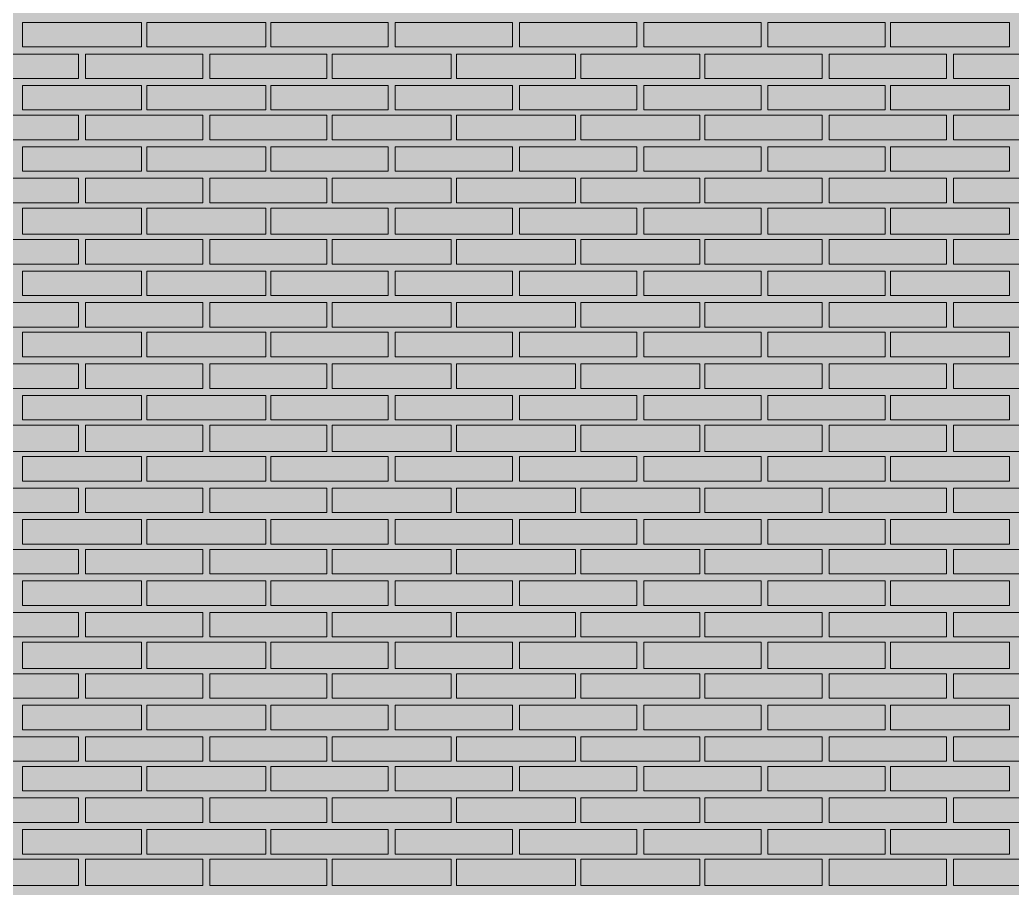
# Model space of a CAD drawing. Header units: millimetres. Extents: x -28928 to 100580, y -22867 to 36490.
# Drawn here: x -17367 to -14968, y 22590 to 24689 of the extents above; entities that cross this region are included whole.
import ezdxf

# ---------------------------------------------------------------- set-up
doc = ezdxf.new("R2010")
doc.units = ezdxf.units.MM
doc.layers.add('PDF _Геометрия', color=7, linetype='Continuous', true_color=0x8f8e8d)
doc.layers.add('PDF _Сплошная заливка', color=7, linetype='Continuous', true_color=0xffffff)

msp = doc.modelspace()

# ---------------------------------------------------------------- hatches: boundary and pattern name
at = {"layer": 'PDF _Сплошная заливка', "true_color": 0xdcd6cf, "transparency": 33554559}
msp.add_hatch(color=254, dxfattribs=at).paths.add_polyline_path([(-18676.6, 16343.4), (-18676.6, 19592.6), (-17276.3, 19592.6), (-17276.3, 16343.4), (19112.6, 16343.4), (19112.6, 30089.1), (-21853.9, 30089.1), (-21853.9, 16343.4), (-21375.9, 16343.4), (-21375.9, 19592.6), (-19277.4, 19592.6), (-19277.4, 16343.4)])

# ---------------------------------------------------------------- linework, layer by layer
at = {"layer": 'PDF _Геометрия', "lineweight": 9}
for points in [[(-17073.2, 24682.2), (-17073.2, 24623), (-17360.9, 24623), (-17360.9, 24682.2)], [(-16772.8, 24682.2), (-16772.8, 24623), (-17060.5, 24623), (-17060.5, 24682.2)], [(-16476.6, 24682.2), (-16476.6, 24623), (-16760.1, 24623), (-16760.1, 24682.2)], [(-16176.3, 24682.2), (-16176.3, 24623), (-16459.7, 24623), (-16459.7, 24682.2)], [(-15875.9, 24682.2), (-15875.9, 24623), (-16159.3, 24623), (-16159.3, 24682.2)], [(-15575.5, 24682.2), (-15575.5, 24623), (-15858.9, 24623), (-15858.9, 24682.2)], [(-15275.1, 24682.2), (-15275.1, 24623), (-15558.6, 24623), (-15558.6, 24682.2)], [(-14974.7, 24682.2), (-14974.7, 24623), (-15262.4, 24623), (-15262.4, 24682.2)], [(-17225.5, 24546.8), (-17365.1, 24546.8), (-17508.9, 24546.8), (-17508.9, 24606), (-17365.1, 24606), (-17225.5, 24606)], [(-16925.1, 24546.8), (-17068.9, 24546.8), (-17208.6, 24546.8), (-17208.6, 24606), (-17068.9, 24606), (-16925.1, 24606)], [(-16624.7, 24546.8), (-16768.6, 24546.8), (-16908.2, 24546.8), (-16908.2, 24606), (-16768.6, 24606), (-16624.7, 24606)], [(-16324.3, 24546.8), (-16468.2, 24546.8), (-16612, 24546.8), (-16612, 24606), (-16468.2, 24606), (-16324.3, 24606)], [(-16023.9, 24546.8), (-16167.8, 24546.8), (-16311.6, 24546.8), (-16311.6, 24606), (-16167.8, 24606), (-16023.9, 24606)], [(-15723.6, 24546.8), (-15867.4, 24546.8), (-16011.3, 24546.8), (-16011.3, 24606), (-15867.4, 24606), (-15723.6, 24606)], [(-15427.4, 24546.8), (-15567, 24546.8), (-15710.9, 24546.8), (-15710.9, 24606), (-15567, 24606), (-15427.4, 24606)], [(-15127, 24546.8), (-15266.6, 24546.8), (-15410.5, 24546.8), (-15410.5, 24606), (-15266.6, 24606), (-15127, 24606)], [(-14826.6, 24546.8), (-14970.5, 24546.8), (-15110.1, 24546.8), (-15110.1, 24606), (-14970.5, 24606), (-14826.6, 24606)], [(-17073.2, 24529.9), (-17073.2, 24470.7), (-17360.9, 24470.7), (-17360.9, 24529.9)], [(-16772.8, 24529.9), (-16772.8, 24470.7), (-17060.5, 24470.7), (-17060.5, 24529.9)], [(-16476.6, 24529.9), (-16476.6, 24470.7), (-16760.1, 24470.7), (-16760.1, 24529.9)], [(-16176.3, 24529.9), (-16176.3, 24470.7), (-16459.7, 24470.7), (-16459.7, 24529.9)], [(-15875.9, 24529.9), (-15875.9, 24470.7), (-16159.3, 24470.7), (-16159.3, 24529.9)], [(-15575.5, 24529.9), (-15575.5, 24470.7), (-15858.9, 24470.7), (-15858.9, 24529.9)], [(-15275.1, 24529.9), (-15275.1, 24470.7), (-15558.6, 24470.7), (-15558.6, 24529.9)], [(-14974.7, 24529.9), (-14974.7, 24470.7), (-15262.4, 24470.7), (-15262.4, 24529.9)], [(-17225.5, 24398.7), (-17365.1, 24398.7), (-17508.9, 24398.7), (-17508.9, 24458), (-17365.1, 24458), (-17225.5, 24458)], [(-16925.1, 24398.7), (-17068.9, 24398.7), (-17208.6, 24398.7), (-17208.6, 24458), (-17068.9, 24458), (-16925.1, 24458)], [(-16624.7, 24398.7), (-16768.6, 24398.7), (-16908.2, 24398.7), (-16908.2, 24458), (-16768.6, 24458), (-16624.7, 24458)], [(-16324.3, 24398.7), (-16468.2, 24398.7), (-16612, 24398.7), (-16612, 24458), (-16468.2, 24458), (-16324.3, 24458)], [(-16023.9, 24398.7), (-16167.8, 24398.7), (-16311.6, 24398.7), (-16311.6, 24458), (-16167.8, 24458), (-16023.9, 24458)], [(-15723.6, 24398.7), (-15867.4, 24398.7), (-16011.3, 24398.7), (-16011.3, 24458), (-15867.4, 24458), (-15723.6, 24458)], [(-15427.4, 24398.7), (-15567, 24398.7), (-15710.9, 24398.7), (-15710.9, 24458), (-15567, 24458), (-15427.4, 24458)], [(-15127, 24398.7), (-15266.6, 24398.7), (-15410.5, 24398.7), (-15410.5, 24458), (-15266.6, 24458), (-15127, 24458)], [(-14826.6, 24398.7), (-14970.5, 24398.7), (-15110.1, 24398.7), (-15110.1, 24458), (-14970.5, 24458), (-14826.6, 24458)], [(-17073.2, 24381.8), (-17073.2, 24322.6), (-17360.9, 24322.6), (-17360.9, 24381.8)], [(-16772.8, 24381.8), (-16772.8, 24322.6), (-17060.5, 24322.6), (-17060.5, 24381.8)], [(-16476.6, 24381.8), (-16476.6, 24322.6), (-16760.1, 24322.6), (-16760.1, 24381.8)], [(-16176.3, 24381.8), (-16176.3, 24322.6), (-16459.7, 24322.6), (-16459.7, 24381.8)], [(-15875.9, 24381.8), (-15875.9, 24322.6), (-16159.3, 24322.6), (-16159.3, 24381.8)], [(-15575.5, 24381.8), (-15575.5, 24322.6), (-15858.9, 24322.6), (-15858.9, 24381.8)], [(-15275.1, 24381.8), (-15275.1, 24322.6), (-15558.6, 24322.6), (-15558.6, 24381.8)], [(-14974.7, 24381.8), (-14974.7, 24322.6), (-15262.4, 24322.6), (-15262.4, 24381.8)], [(-17225.5, 24246.4), (-17365.1, 24246.4), (-17508.9, 24246.4), (-17508.9, 24305.7), (-17365.1, 24305.7), (-17225.5, 24305.7)], [(-16925.1, 24246.4), (-17068.9, 24246.4), (-17208.6, 24246.4), (-17208.6, 24305.7), (-17068.9, 24305.7), (-16925.1, 24305.7)], [(-16624.7, 24246.4), (-16768.6, 24246.4), (-16908.2, 24246.4), (-16908.2, 24305.7), (-16768.6, 24305.7), (-16624.7, 24305.7)], [(-16324.3, 24246.4), (-16468.2, 24246.4), (-16612, 24246.4), (-16612, 24305.7), (-16468.2, 24305.7), (-16324.3, 24305.7)], [(-16023.9, 24246.4), (-16167.8, 24246.4), (-16311.6, 24246.4), (-16311.6, 24305.7), (-16167.8, 24305.7), (-16023.9, 24305.7)], [(-15723.6, 24246.4), (-15867.4, 24246.4), (-16011.3, 24246.4), (-16011.3, 24305.7), (-15867.4, 24305.7), (-15723.6, 24305.7)], [(-15427.4, 24246.4), (-15567, 24246.4), (-15710.9, 24246.4), (-15710.9, 24305.7), (-15567, 24305.7), (-15427.4, 24305.7)], [(-15127, 24246.4), (-15266.6, 24246.4), (-15410.5, 24246.4), (-15410.5, 24305.7), (-15266.6, 24305.7), (-15127, 24305.7)], [(-14826.6, 24246.4), (-14970.5, 24246.4), (-15110.1, 24246.4), (-15110.1, 24305.7), (-14970.5, 24305.7), (-14826.6, 24305.7)], [(-17073.2, 24233.7), (-17073.2, 24170.3), (-17360.9, 24170.3), (-17360.9, 24233.7)], [(-16772.8, 24233.7), (-16772.8, 24170.3), (-17060.5, 24170.3), (-17060.5, 24233.7)], [(-16476.6, 24233.7), (-16476.6, 24170.3), (-16760.1, 24170.3), (-16760.1, 24233.7)], [(-16176.3, 24233.7), (-16176.3, 24170.3), (-16459.7, 24170.3), (-16459.7, 24233.7)], [(-15875.9, 24233.7), (-15875.9, 24170.3), (-16159.3, 24170.3), (-16159.3, 24233.7)], [(-15575.5, 24233.7), (-15575.5, 24170.3), (-15858.9, 24170.3), (-15858.9, 24233.7)], [(-15275.1, 24233.7), (-15275.1, 24170.3), (-15558.6, 24170.3), (-15558.6, 24233.7)], [(-14974.7, 24233.7), (-14974.7, 24170.3), (-15262.4, 24170.3), (-15262.4, 24233.7)], [(-17225.5, 24098.4), (-17365.1, 24098.4), (-17508.9, 24098.4), (-17508.9, 24157.6), (-17365.1, 24157.6), (-17225.5, 24157.6)], [(-16925.1, 24098.4), (-17068.9, 24098.4), (-17208.6, 24098.4), (-17208.6, 24157.6), (-17068.9, 24157.6), (-16925.1, 24157.6)], [(-16624.7, 24098.4), (-16768.6, 24098.4), (-16908.2, 24098.4), (-16908.2, 24157.6), (-16768.6, 24157.6), (-16624.7, 24157.6)], [(-16324.3, 24098.4), (-16468.2, 24098.4), (-16612, 24098.4), (-16612, 24157.6), (-16468.2, 24157.6), (-16324.3, 24157.6)], [(-16023.9, 24098.4), (-16167.8, 24098.4), (-16311.6, 24098.4), (-16311.6, 24157.6), (-16167.8, 24157.6), (-16023.9, 24157.6)], [(-15723.6, 24098.4), (-15867.4, 24098.4), (-16011.3, 24098.4), (-16011.3, 24157.6), (-15867.4, 24157.6), (-15723.6, 24157.6)], [(-15427.4, 24098.4), (-15567, 24098.4), (-15710.9, 24098.4), (-15710.9, 24157.6), (-15567, 24157.6), (-15427.4, 24157.6)], [(-15127, 24098.4), (-15266.6, 24098.4), (-15410.5, 24098.4), (-15410.5, 24157.6), (-15266.6, 24157.6), (-15127, 24157.6)], [(-14826.6, 24098.4), (-14970.5, 24098.4), (-15110.1, 24098.4), (-15110.1, 24157.6), (-14970.5, 24157.6), (-14826.6, 24157.6)], [(-17073.2, 24081.4), (-17073.2, 24022.2), (-17360.9, 24022.2), (-17360.9, 24081.4)], [(-16772.8, 24081.4), (-16772.8, 24022.2), (-17060.5, 24022.2), (-17060.5, 24081.4)], [(-16476.6, 24081.4), (-16476.6, 24022.2), (-16760.1, 24022.2), (-16760.1, 24081.4)], [(-16176.3, 24081.4), (-16176.3, 24022.2), (-16459.7, 24022.2), (-16459.7, 24081.4)], [(-15875.9, 24081.4), (-15875.9, 24022.2), (-16159.3, 24022.2), (-16159.3, 24081.4)], [(-15575.5, 24081.4), (-15575.5, 24022.2), (-15858.9, 24022.2), (-15858.9, 24081.4)], [(-15275.1, 24081.4), (-15275.1, 24022.2), (-15558.6, 24022.2), (-15558.6, 24081.4)], [(-14974.7, 24081.4), (-14974.7, 24022.2), (-15262.4, 24022.2), (-15262.4, 24081.4)], [(-17225.5, 23946), (-17365.1, 23946), (-17508.9, 23946), (-17508.9, 24005.3), (-17365.1, 24005.3), (-17225.5, 24005.3)], [(-16925.1, 23946), (-17068.9, 23946), (-17208.6, 23946), (-17208.6, 24005.3), (-17068.9, 24005.3), (-16925.1, 24005.3)], [(-16624.7, 23946), (-16768.6, 23946), (-16908.2, 23946), (-16908.2, 24005.3), (-16768.6, 24005.3), (-16624.7, 24005.3)], [(-16324.3, 23946), (-16468.2, 23946), (-16612, 23946), (-16612, 24005.3), (-16468.2, 24005.3), (-16324.3, 24005.3)], [(-16023.9, 23946), (-16167.8, 23946), (-16311.6, 23946), (-16311.6, 24005.3), (-16167.8, 24005.3), (-16023.9, 24005.3)], [(-15723.6, 23946), (-15867.4, 23946), (-16011.3, 23946), (-16011.3, 24005.3), (-15867.4, 24005.3), (-15723.6, 24005.3)], [(-15427.4, 23946), (-15567, 23946), (-15710.9, 23946), (-15710.9, 24005.3), (-15567, 24005.3), (-15427.4, 24005.3)], [(-15127, 23946), (-15266.6, 23946), (-15410.5, 23946), (-15410.5, 24005.3), (-15266.6, 24005.3), (-15127, 24005.3)], [(-14826.6, 23946), (-14970.5, 23946), (-15110.1, 23946), (-15110.1, 24005.3), (-14970.5, 24005.3), (-14826.6, 24005.3)], [(-17073.2, 23933.4), (-17073.2, 23874.1), (-17360.9, 23874.1), (-17360.9, 23933.4)], [(-16772.8, 23933.4), (-16772.8, 23874.1), (-17060.5, 23874.1), (-17060.5, 23933.4)], [(-16476.6, 23933.4), (-16476.6, 23874.1), (-16760.1, 23874.1), (-16760.1, 23933.4)], [(-16176.3, 23933.4), (-16176.3, 23874.1), (-16459.7, 23874.1), (-16459.7, 23933.4)], [(-15875.9, 23933.4), (-15875.9, 23874.1), (-16159.3, 23874.1), (-16159.3, 23933.4)], [(-15575.5, 23933.4), (-15575.5, 23874.1), (-15858.9, 23874.1), (-15858.9, 23933.4)], [(-15275.1, 23933.4), (-15275.1, 23874.1), (-15558.6, 23874.1), (-15558.6, 23933.4)], [(-14974.7, 23933.4), (-14974.7, 23874.1), (-15262.4, 23874.1), (-15262.4, 23933.4)], [(-17225.5, 23798), (-17365.1, 23798), (-17508.9, 23798), (-17508.9, 23857.2), (-17365.1, 23857.2), (-17225.5, 23857.2)], [(-16925.1, 23798), (-17068.9, 23798), (-17208.6, 23798), (-17208.6, 23857.2), (-17068.9, 23857.2), (-16925.1, 23857.2)], [(-16624.7, 23798), (-16768.6, 23798), (-16908.2, 23798), (-16908.2, 23857.2), (-16768.6, 23857.2), (-16624.7, 23857.2)], [(-16324.3, 23798), (-16468.2, 23798), (-16612, 23798), (-16612, 23857.2), (-16468.2, 23857.2), (-16324.3, 23857.2)], [(-16023.9, 23798), (-16167.8, 23798), (-16311.6, 23798), (-16311.6, 23857.2), (-16167.8, 23857.2), (-16023.9, 23857.2)], [(-15723.6, 23798), (-15867.4, 23798), (-16011.3, 23798), (-16011.3, 23857.2), (-15867.4, 23857.2), (-15723.6, 23857.2)], [(-15427.4, 23798), (-15567, 23798), (-15710.9, 23798), (-15710.9, 23857.2), (-15567, 23857.2), (-15427.4, 23857.2)], [(-15127, 23798), (-15266.6, 23798), (-15410.5, 23798), (-15410.5, 23857.2), (-15266.6, 23857.2), (-15127, 23857.2)], [(-14826.6, 23798), (-14970.5, 23798), (-15110.1, 23798), (-15110.1, 23857.2), (-14970.5, 23857.2), (-14826.6, 23857.2)], [(-17073.2, 23781), (-17073.2, 23721.8), (-17360.9, 23721.8), (-17360.9, 23781)], [(-16772.8, 23781), (-16772.8, 23721.8), (-17060.5, 23721.8), (-17060.5, 23781)], [(-16476.6, 23781), (-16476.6, 23721.8), (-16760.1, 23721.8), (-16760.1, 23781)], [(-16176.3, 23781), (-16176.3, 23721.8), (-16459.7, 23721.8), (-16459.7, 23781)], [(-15875.9, 23781), (-15875.9, 23721.8), (-16159.3, 23721.8), (-16159.3, 23781)], [(-15575.5, 23781), (-15575.5, 23721.8), (-15858.9, 23721.8), (-15858.9, 23781)], [(-15275.1, 23781), (-15275.1, 23721.8), (-15558.6, 23721.8), (-15558.6, 23781)], [(-14974.7, 23781), (-14974.7, 23721.8), (-15262.4, 23721.8), (-15262.4, 23781)], [(-17225.5, 23645.7), (-17365.1, 23645.7), (-17508.9, 23645.7), (-17508.9, 23709.1), (-17365.1, 23709.1), (-17225.5, 23709.1)], [(-16925.1, 23645.7), (-17068.9, 23645.7), (-17208.6, 23645.7), (-17208.6, 23709.1), (-17068.9, 23709.1), (-16925.1, 23709.1)], [(-16624.7, 23645.7), (-16768.6, 23645.7), (-16908.2, 23645.7), (-16908.2, 23709.1), (-16768.6, 23709.1), (-16624.7, 23709.1)], [(-16324.3, 23645.7), (-16468.2, 23645.7), (-16612, 23645.7), (-16612, 23709.1), (-16468.2, 23709.1), (-16324.3, 23709.1)], [(-16023.9, 23645.7), (-16167.8, 23645.7), (-16311.6, 23645.7), (-16311.6, 23709.1), (-16167.8, 23709.1), (-16023.9, 23709.1)], [(-15723.6, 23645.7), (-15867.4, 23645.7), (-16011.3, 23645.7), (-16011.3, 23709.1), (-15867.4, 23709.1), (-15723.6, 23709.1)], [(-15427.4, 23645.7), (-15567, 23645.7), (-15710.9, 23645.7), (-15710.9, 23709.1), (-15567, 23709.1), (-15427.4, 23709.1)], [(-15127, 23645.7), (-15266.6, 23645.7), (-15410.5, 23645.7), (-15410.5, 23709.1), (-15266.6, 23709.1), (-15127, 23709.1)], [(-14826.6, 23645.7), (-14970.5, 23645.7), (-15110.1, 23645.7), (-15110.1, 23709.1), (-14970.5, 23709.1), (-14826.6, 23709.1)], [(-17073.2, 23633), (-17073.2, 23573.7), (-17360.9, 23573.7), (-17360.9, 23633)], [(-16772.8, 23633), (-16772.8, 23573.7), (-17060.5, 23573.7), (-17060.5, 23633)], [(-16476.6, 23633), (-16476.6, 23573.7), (-16760.1, 23573.7), (-16760.1, 23633)], [(-16176.3, 23633), (-16176.3, 23573.7), (-16459.7, 23573.7), (-16459.7, 23633)], [(-15875.9, 23633), (-15875.9, 23573.7), (-16159.3, 23573.7), (-16159.3, 23633)], [(-15575.5, 23633), (-15575.5, 23573.7), (-15858.9, 23573.7), (-15858.9, 23633)], [(-15275.1, 23633), (-15275.1, 23573.7), (-15558.6, 23573.7), (-15558.6, 23633)], [(-14974.7, 23633), (-14974.7, 23573.7), (-15262.4, 23573.7), (-15262.4, 23633)], [(-17225.5, 23497.6), (-17365.1, 23497.6), (-17508.9, 23497.6), (-17508.9, 23556.8), (-17365.1, 23556.8), (-17225.5, 23556.8)], [(-16925.1, 23497.6), (-17068.9, 23497.6), (-17208.6, 23497.6), (-17208.6, 23556.8), (-17068.9, 23556.8), (-16925.1, 23556.8)], [(-16624.7, 23497.6), (-16768.6, 23497.6), (-16908.2, 23497.6), (-16908.2, 23556.8), (-16768.6, 23556.8), (-16624.7, 23556.8)], [(-16324.3, 23497.6), (-16468.2, 23497.6), (-16612, 23497.6), (-16612, 23556.8), (-16468.2, 23556.8), (-16324.3, 23556.8)], [(-16023.9, 23497.6), (-16167.8, 23497.6), (-16311.6, 23497.6), (-16311.6, 23556.8), (-16167.8, 23556.8), (-16023.9, 23556.8)], [(-15723.6, 23497.6), (-15867.4, 23497.6), (-16011.3, 23497.6), (-16011.3, 23556.8), (-15867.4, 23556.8), (-15723.6, 23556.8)], [(-15427.4, 23497.6), (-15567, 23497.6), (-15710.9, 23497.6), (-15710.9, 23556.8), (-15567, 23556.8), (-15427.4, 23556.8)], [(-15127, 23497.6), (-15266.6, 23497.6), (-15410.5, 23497.6), (-15410.5, 23556.8), (-15266.6, 23556.8), (-15127, 23556.8)], [(-14826.6, 23497.6), (-14970.5, 23497.6), (-15110.1, 23497.6), (-15110.1, 23556.8), (-14970.5, 23556.8), (-14826.6, 23556.8)], [(-17073.2, 23480.7), (-17073.2, 23421.4), (-17360.9, 23421.4), (-17360.9, 23480.7)], [(-16772.8, 23480.7), (-16772.8, 23421.4), (-17060.5, 23421.4), (-17060.5, 23480.7)], [(-16476.6, 23480.7), (-16476.6, 23421.4), (-16760.1, 23421.4), (-16760.1, 23480.7)], [(-16176.3, 23480.7), (-16176.3, 23421.4), (-16459.7, 23421.4), (-16459.7, 23480.7)], [(-15875.9, 23480.7), (-15875.9, 23421.4), (-16159.3, 23421.4), (-16159.3, 23480.7)], [(-15575.5, 23480.7), (-15575.5, 23421.4), (-15858.9, 23421.4), (-15858.9, 23480.7)], [(-15275.1, 23480.7), (-15275.1, 23421.4), (-15558.6, 23421.4), (-15558.6, 23480.7)], [(-14974.7, 23480.7), (-14974.7, 23421.4), (-15262.4, 23421.4), (-15262.4, 23480.7)], [(-17225.5, 23349.5), (-17365.1, 23349.5), (-17508.9, 23349.5), (-17508.9, 23408.7), (-17365.1, 23408.7), (-17225.5, 23408.7)], [(-16925.1, 23349.5), (-17068.9, 23349.5), (-17208.6, 23349.5), (-17208.6, 23408.7), (-17068.9, 23408.7), (-16925.1, 23408.7)], [(-16624.7, 23349.5), (-16768.6, 23349.5), (-16908.2, 23349.5), (-16908.2, 23408.7), (-16768.6, 23408.7), (-16624.7, 23408.7)], [(-16324.3, 23349.5), (-16468.2, 23349.5), (-16612, 23349.5), (-16612, 23408.7), (-16468.2, 23408.7), (-16324.3, 23408.7)], [(-16023.9, 23349.5), (-16167.8, 23349.5), (-16311.6, 23349.5), (-16311.6, 23408.7), (-16167.8, 23408.7), (-16023.9, 23408.7)], [(-15723.6, 23349.5), (-15867.4, 23349.5), (-16011.3, 23349.5), (-16011.3, 23408.7), (-15867.4, 23408.7), (-15723.6, 23408.7)], [(-15427.4, 23349.5), (-15567, 23349.5), (-15710.9, 23349.5), (-15710.9, 23408.7), (-15567, 23408.7), (-15427.4, 23408.7)], [(-15127, 23349.5), (-15266.6, 23349.5), (-15410.5, 23349.5), (-15410.5, 23408.7), (-15266.6, 23408.7), (-15127, 23408.7)], [(-14826.6, 23349.5), (-14970.5, 23349.5), (-15110.1, 23349.5), (-15110.1, 23408.7), (-14970.5, 23408.7), (-14826.6, 23408.7)], [(-17073.2, 23332.6), (-17073.2, 23273.4), (-17360.9, 23273.4), (-17360.9, 23332.6)], [(-16772.8, 23332.6), (-16772.8, 23273.4), (-17060.5, 23273.4), (-17060.5, 23332.6)], [(-16476.6, 23332.6), (-16476.6, 23273.4), (-16760.1, 23273.4), (-16760.1, 23332.6)], [(-16176.3, 23332.6), (-16176.3, 23273.4), (-16459.7, 23273.4), (-16459.7, 23332.6)], [(-15875.9, 23332.6), (-15875.9, 23273.4), (-16159.3, 23273.4), (-16159.3, 23332.6)], [(-15575.5, 23332.6), (-15575.5, 23273.4), (-15858.9, 23273.4), (-15858.9, 23332.6)], [(-15275.1, 23332.6), (-15275.1, 23273.4), (-15558.6, 23273.4), (-15558.6, 23332.6)], [(-14974.7, 23332.6), (-14974.7, 23273.4), (-15262.4, 23273.4), (-15262.4, 23332.6)], [(-17225.5, 23197.2), (-17365.1, 23197.2), (-17508.9, 23197.2), (-17508.9, 23256.4), (-17365.1, 23256.4), (-17225.5, 23256.4)], [(-16925.1, 23197.2), (-17068.9, 23197.2), (-17208.6, 23197.2), (-17208.6, 23256.4), (-17068.9, 23256.4), (-16925.1, 23256.4)], [(-16624.7, 23197.2), (-16768.6, 23197.2), (-16908.2, 23197.2), (-16908.2, 23256.4), (-16768.6, 23256.4), (-16624.7, 23256.4)], [(-16324.3, 23197.2), (-16468.2, 23197.2), (-16612, 23197.2), (-16612, 23256.4), (-16468.2, 23256.4), (-16324.3, 23256.4)], [(-16023.9, 23197.2), (-16167.8, 23197.2), (-16311.6, 23197.2), (-16311.6, 23256.4), (-16167.8, 23256.4), (-16023.9, 23256.4)], [(-15723.6, 23197.2), (-15867.4, 23197.2), (-16011.3, 23197.2), (-16011.3, 23256.4), (-15867.4, 23256.4), (-15723.6, 23256.4)], [(-15427.4, 23197.2), (-15567, 23197.2), (-15710.9, 23197.2), (-15710.9, 23256.4), (-15567, 23256.4), (-15427.4, 23256.4)], [(-15127, 23197.2), (-15266.6, 23197.2), (-15410.5, 23197.2), (-15410.5, 23256.4), (-15266.6, 23256.4), (-15127, 23256.4)], [(-14826.6, 23197.2), (-14970.5, 23197.2), (-15110.1, 23197.2), (-15110.1, 23256.4), (-14970.5, 23256.4), (-14826.6, 23256.4)], [(-17073.2, 23184.5), (-17073.2, 23121), (-17360.9, 23121), (-17360.9, 23184.5)], [(-16772.8, 23184.5), (-16772.8, 23121), (-17060.5, 23121), (-17060.5, 23184.5)], [(-16476.6, 23184.5), (-16476.6, 23121), (-16760.1, 23121), (-16760.1, 23184.5)], [(-16176.3, 23184.5), (-16176.3, 23121), (-16459.7, 23121), (-16459.7, 23184.5)], [(-15875.9, 23184.5), (-15875.9, 23121), (-16159.3, 23121), (-16159.3, 23184.5)], [(-15575.5, 23184.5), (-15575.5, 23121), (-15858.9, 23121), (-15858.9, 23184.5)], [(-15275.1, 23184.5), (-15275.1, 23121), (-15558.6, 23121), (-15558.6, 23184.5)], [(-14974.7, 23184.5), (-14974.7, 23121), (-15262.4, 23121), (-15262.4, 23184.5)], [(-17225.5, 23049.1), (-17365.1, 23049.1), (-17508.9, 23049.1), (-17508.9, 23108.4), (-17365.1, 23108.4), (-17225.5, 23108.4)], [(-16925.1, 23049.1), (-17068.9, 23049.1), (-17208.6, 23049.1), (-17208.6, 23108.4), (-17068.9, 23108.4), (-16925.1, 23108.4)], [(-16624.7, 23049.1), (-16768.6, 23049.1), (-16908.2, 23049.1), (-16908.2, 23108.4), (-16768.6, 23108.4), (-16624.7, 23108.4)], [(-16324.3, 23049.1), (-16468.2, 23049.1), (-16612, 23049.1), (-16612, 23108.4), (-16468.2, 23108.4), (-16324.3, 23108.4)], [(-16023.9, 23049.1), (-16167.8, 23049.1), (-16311.6, 23049.1), (-16311.6, 23108.4), (-16167.8, 23108.4), (-16023.9, 23108.4)], [(-15723.6, 23049.1), (-15867.4, 23049.1), (-16011.3, 23049.1), (-16011.3, 23108.4), (-15867.4, 23108.4), (-15723.6, 23108.4)], [(-15427.4, 23049.1), (-15567, 23049.1), (-15710.9, 23049.1), (-15710.9, 23108.4), (-15567, 23108.4), (-15427.4, 23108.4)], [(-15127, 23049.1), (-15266.6, 23049.1), (-15410.5, 23049.1), (-15410.5, 23108.4), (-15266.6, 23108.4), (-15127, 23108.4)], [(-14826.6, 23049.1), (-14970.5, 23049.1), (-15110.1, 23049.1), (-15110.1, 23108.4), (-14970.5, 23108.4), (-14826.6, 23108.4)], [(-17073.2, 23032.2), (-17073.2, 22973), (-17360.9, 22973), (-17360.9, 23032.2)], [(-16772.8, 23032.2), (-16772.8, 22973), (-17060.5, 22973), (-17060.5, 23032.2)], [(-16476.6, 23032.2), (-16476.6, 22973), (-16760.1, 22973), (-16760.1, 23032.2)], [(-16176.3, 23032.2), (-16176.3, 22973), (-16459.7, 22973), (-16459.7, 23032.2)], [(-15875.9, 23032.2), (-15875.9, 22973), (-16159.3, 22973), (-16159.3, 23032.2)], [(-15575.5, 23032.2), (-15575.5, 22973), (-15858.9, 22973), (-15858.9, 23032.2)], [(-15275.1, 23032.2), (-15275.1, 22973), (-15558.6, 22973), (-15558.6, 23032.2)], [(-14974.7, 23032.2), (-14974.7, 22973), (-15262.4, 22973), (-15262.4, 23032.2)], [(-17225.5, 22896.8), (-17365.1, 22896.8), (-17508.9, 22896.8), (-17508.9, 22956), (-17365.1, 22956), (-17225.5, 22956)], [(-16925.1, 22896.8), (-17068.9, 22896.8), (-17208.6, 22896.8), (-17208.6, 22956), (-17068.9, 22956), (-16925.1, 22956)], [(-16624.7, 22896.8), (-16768.6, 22896.8), (-16908.2, 22896.8), (-16908.2, 22956), (-16768.6, 22956), (-16624.7, 22956)], [(-16324.3, 22896.8), (-16468.2, 22896.8), (-16612, 22896.8), (-16612, 22956), (-16468.2, 22956), (-16324.3, 22956)], [(-16023.9, 22896.8), (-16167.8, 22896.8), (-16311.6, 22896.8), (-16311.6, 22956), (-16167.8, 22956), (-16023.9, 22956)], [(-15723.6, 22896.8), (-15867.4, 22896.8), (-16011.3, 22896.8), (-16011.3, 22956), (-15867.4, 22956), (-15723.6, 22956)], [(-15427.4, 22896.8), (-15567, 22896.8), (-15710.9, 22896.8), (-15710.9, 22956), (-15567, 22956), (-15427.4, 22956)], [(-15127, 22896.8), (-15266.6, 22896.8), (-15410.5, 22896.8), (-15410.5, 22956), (-15266.6, 22956), (-15127, 22956)], [(-14826.6, 22896.8), (-14970.5, 22896.8), (-15110.1, 22896.8), (-15110.1, 22956), (-14970.5, 22956), (-14826.6, 22956)], [(-17073.2, 22884.1), (-17073.2, 22824.9), (-17360.9, 22824.9), (-17360.9, 22884.1)], [(-16772.8, 22884.1), (-16772.8, 22824.9), (-17060.5, 22824.9), (-17060.5, 22884.1)], [(-16476.6, 22884.1), (-16476.6, 22824.9), (-16760.1, 22824.9), (-16760.1, 22884.1)], [(-16176.3, 22884.1), (-16176.3, 22824.9), (-16459.7, 22824.9), (-16459.7, 22884.1)], [(-15875.9, 22884.1), (-15875.9, 22824.9), (-16159.3, 22824.9), (-16159.3, 22884.1)], [(-15575.5, 22884.1), (-15575.5, 22824.9), (-15858.9, 22824.9), (-15858.9, 22884.1)], [(-15275.1, 22884.1), (-15275.1, 22824.9), (-15558.6, 22824.9), (-15558.6, 22884.1)], [(-14974.7, 22884.1), (-14974.7, 22824.9), (-15262.4, 22824.9), (-15262.4, 22884.1)], [(-17225.5, 22748.7), (-17365.1, 22748.7), (-17508.9, 22748.7), (-17508.9, 22808), (-17365.1, 22808), (-17225.5, 22808)], [(-16925.1, 22748.7), (-17068.9, 22748.7), (-17208.6, 22748.7), (-17208.6, 22808), (-17068.9, 22808), (-16925.1, 22808)], [(-16624.7, 22748.7), (-16768.6, 22748.7), (-16908.2, 22748.7), (-16908.2, 22808), (-16768.6, 22808), (-16624.7, 22808)], [(-16324.3, 22748.7), (-16468.2, 22748.7), (-16612, 22748.7), (-16612, 22808), (-16468.2, 22808), (-16324.3, 22808)], [(-16023.9, 22748.7), (-16167.8, 22748.7), (-16311.6, 22748.7), (-16311.6, 22808), (-16167.8, 22808), (-16023.9, 22808)], [(-15723.6, 22748.7), (-15867.4, 22748.7), (-16011.3, 22748.7), (-16011.3, 22808), (-15867.4, 22808), (-15723.6, 22808)], [(-15427.4, 22748.7), (-15567, 22748.7), (-15710.9, 22748.7), (-15710.9, 22808), (-15567, 22808), (-15427.4, 22808)], [(-15127, 22748.7), (-15266.6, 22748.7), (-15410.5, 22748.7), (-15410.5, 22808), (-15266.6, 22808), (-15127, 22808)], [(-14826.6, 22748.7), (-14970.5, 22748.7), (-15110.1, 22748.7), (-15110.1, 22808), (-14970.5, 22808), (-14826.6, 22808)], [(-17073.2, 22731.8), (-17073.2, 22672.6), (-17360.9, 22672.6), (-17360.9, 22731.8)], [(-16772.8, 22731.8), (-16772.8, 22672.6), (-17060.5, 22672.6), (-17060.5, 22731.8)], [(-16476.6, 22731.8), (-16476.6, 22672.6), (-16760.1, 22672.6), (-16760.1, 22731.8)], [(-16176.3, 22731.8), (-16176.3, 22672.6), (-16459.7, 22672.6), (-16459.7, 22731.8)], [(-15875.9, 22731.8), (-15875.9, 22672.6), (-16159.3, 22672.6), (-16159.3, 22731.8)], [(-15575.5, 22731.8), (-15575.5, 22672.6), (-15858.9, 22672.6), (-15858.9, 22731.8)], [(-15275.1, 22731.8), (-15275.1, 22672.6), (-15558.6, 22672.6), (-15558.6, 22731.8)], [(-14974.7, 22731.8), (-14974.7, 22672.6), (-15262.4, 22672.6), (-15262.4, 22731.8)], [(-17225.5, 22596.4), (-17365.1, 22596.4), (-17508.9, 22596.4), (-17508.9, 22659.9), (-17365.1, 22659.9), (-17225.5, 22659.9)], [(-16925.1, 22596.4), (-17068.9, 22596.4), (-17208.6, 22596.4), (-17208.6, 22659.9), (-17068.9, 22659.9), (-16925.1, 22659.9)], [(-16624.7, 22596.4), (-16768.6, 22596.4), (-16908.2, 22596.4), (-16908.2, 22659.9), (-16768.6, 22659.9), (-16624.7, 22659.9)], [(-16324.3, 22596.4), (-16468.2, 22596.4), (-16612, 22596.4), (-16612, 22659.9), (-16468.2, 22659.9), (-16324.3, 22659.9)], [(-16023.9, 22596.4), (-16167.8, 22596.4), (-16311.6, 22596.4), (-16311.6, 22659.9), (-16167.8, 22659.9), (-16023.9, 22659.9)], [(-15723.6, 22596.4), (-15867.4, 22596.4), (-16011.3, 22596.4), (-16011.3, 22659.9), (-15867.4, 22659.9), (-15723.6, 22659.9)], [(-15427.4, 22596.4), (-15567, 22596.4), (-15710.9, 22596.4), (-15710.9, 22659.9), (-15567, 22659.9), (-15427.4, 22659.9)], [(-15127, 22596.4), (-15266.6, 22596.4), (-15410.5, 22596.4), (-15410.5, 22659.9), (-15266.6, 22659.9), (-15127, 22659.9)], [(-14826.6, 22596.4), (-14970.5, 22596.4), (-15110.1, 22596.4), (-15110.1, 22659.9), (-14970.5, 22659.9), (-14826.6, 22659.9)]]:
    msp.add_lwpolyline(points, close=True, dxfattribs=at)

doc.saveas('drawing.dxf')
